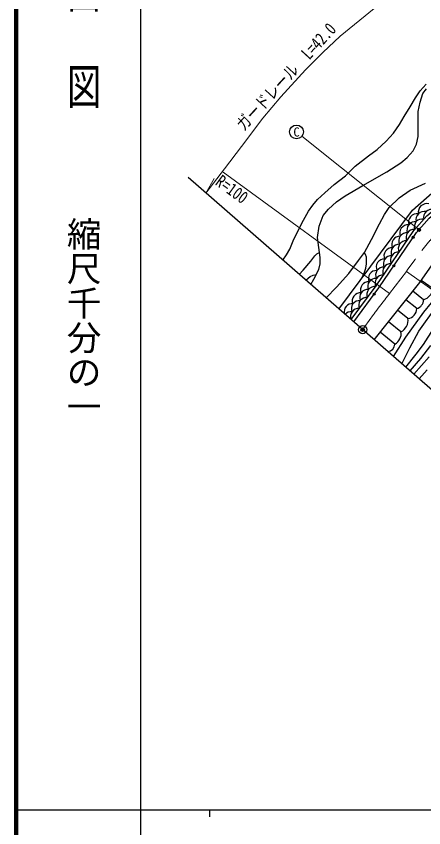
# Model space of a CAD drawing. Units: millimetres, scale not verified. Extents: x 40000 to 680000, y 20000 to 380000.
# Drawn here: x 40000 to 99093, y 202409 to 320094 of the extents above; entities that cross this region are included whole.
import ezdxf
from ezdxf.enums import TextEntityAlignment as Align

# ---------------------------------------------------------------- set-up
doc = ezdxf.new("R2010")
doc.units = ezdxf.units.MM
doc.header["$LTSCALE"] = 1000
doc.header["$PDMODE"] = 32
doc.header["$PDSIZE"] = 500
doc.linetypes.add('CHAIN', pattern=[18.5, 12, -1.5, 3.5, -1.5])
for name, color, linetype, lineweight in [('M-BGD', 7, 'Continuous', 25), ('M-BMK', 2, 'CHAIN', 13), ('M-BMK-OTRS', 5, 'Continuous', 25), ('M-BMK-SRVR', 3, 'Continuous', 25), ('M-STR-HTXT', 7, 'Continuous', 13), ('M-STR-STRC', 7, 'Continuous', 25), ('M-TTL', 2, 'Continuous', 140), ('M-TTL-BAND', 7, 'Continuous', 25)]:
    doc.layers.add(name, color=color, linetype=linetype, lineweight=lineweight)
doc.layers.add('M-OTRS', color=6, linetype='Continuous')
doc.styles.add('@ＭＳ ゴシック', font='')
doc.styles.add('ＭＳ ゴシック', font='')
doc.styles.get('@ＭＳ ゴシック').set_extended_font_data('@MS Gothic')
doc.styles.get('ＭＳ ゴシック').set_extended_font_data('MS Gothic')

msp = doc.modelspace()

# ---------------------------------------------------------------- hatches: boundary and pattern name
at = {"layer": 'M-BGD'}
for points in [[(97480, 287907, -0.41421), (97440, 288115, -0.41421), (97648, 288155, -1)], [(94675, 283768, -0.41421), (94635, 283976, -0.41421), (94844, 284016, -1)], [(91824, 279661, -1), (92003, 279902, -0.41421), (92034, 279692, -0.41421)]]:
    msp.add_hatch(color=256, dxfattribs=at).paths.add_polyline_path(points)
at = {"layer": 'M-STR-HTXT'}
msp.add_hatch(color=256, dxfattribs=at).paths.add_polyline_path([(98380, 289378, -0.41421), (98654, 289155, -0.41421), (98431, 288881, -1)])

# ---------------------------------------------------------------- linework, layer by layer
at = {"layer": 'M-BGD'}
for p, q in [((100463, 280572), (98735, 281779)), ((99061, 278985), (97518, 280220)), ((98081, 277707), (96511, 278963)), ((96804, 276250), (95302, 277452)), ((95782, 274338), (93970, 275788)), ((94878, 272556), (92748, 274261))]:
    msp.add_line(p, q, dxfattribs=at)
for points in [[(86795, 277630), (97445, 291966), (100686, 294813), (106676, 299515), (114633, 305976), (119890, 310202), (123872, 313217), (126562, 314268), (128901, 314950), (131708, 315300), (134619, 315163), (137121, 314685), (139629, 313841), (142806, 312160), (149012, 308762), (157805, 303823)], [(88552, 276099), (92193, 280995), (97647, 289044), (99524, 291156), (104192, 295092), (120916, 308460), (124936, 311218), (126870, 312076), (129460, 312854), (131651, 313138), (134022, 313070), (136217, 312725), (138111, 312119), (140262, 311235), (143262, 309908), (147238, 307852), (150501, 306033), (155644, 303001), (165809, 297153), (175921, 291006), (186557, 284375), (191332, 281061), (196897, 276997), (205034, 270542)], [(88930, 275770), (92601, 280706), (98042, 288736), (99874, 290797), (104509, 294706), (121214, 308058), (125181, 310780), (127044, 311606), (129564, 312363), (131676, 312637), (133975, 312571), (136101, 312237), (137940, 311649), (140066, 310775), (143046, 309457), (147002, 307411), (150252, 305599), (155392, 302569), (165554, 296723), (171078, 293365)], [(78655, 284724), (79180, 285480), (79650, 286330), (80140, 287510), (81397, 290097), (82380, 291830), (83000, 292700), (83670, 293500), (84760, 294470), (86110, 295690), (87750, 296930), (89170, 298370), (91080, 299840), (92320, 300780), (93650, 301990), (94690, 303130), (95560, 304380), (96270, 305540), (97140, 306940), (97890, 308240), (98550, 309260), (99430, 310220)], [(82728, 281175), (83131, 281975), (83891, 283373), (84092, 284199), (84092, 285098), (83700, 287991), (83912, 289638), (84517, 291196), (85282, 292093), (86457, 293192), (87701, 294061), (90247, 295529), (93727, 297550), (95768, 298858), (96704, 299584), (97536, 300584), (98052, 301561), (98276, 302643), (98287, 306283), (98556, 307650), (98969, 308901), (99502, 309560)], [(91890, 273190), (98526, 281479), (102678, 287424), (106648, 291781), (111587, 295880), (116875, 299997), (122288, 303954), (125969, 306306), (128181, 307268), (130823, 307912), (133757, 308164), (136255, 307958), (138701, 307429), (142349, 305857), (157152, 298275), (169036, 291200), (178451, 284939), (186352, 279526), (193181, 274818), (202642, 267526)], [(94690, 270750), (96501, 273576), (99094, 277157), (100237, 278529), (101612, 280516), (103727, 282727), (105740, 284967), (107429, 286497), (109536, 288616), (112050, 290862), (114606, 292984), (116852, 294637), (120562, 297130), (123065, 298508), (124696, 299292), (126142, 299898), (127729, 300436), (131297, 301480), (134045, 301992), (138226, 302322), (140413, 302271), (142355, 302055), (144034, 301698), (146292, 301172)], [(95897, 269698), (97062, 272003), (98395, 274421), (100961, 278013), (102332, 279624), (103739, 281150), (105003, 282386), (106580, 283992), (108134, 285433), (110404, 287500), (111741, 288794), (113815, 290785), (115951, 292654), (117952, 294270), (120055, 295805), (122133, 296967), (124369, 298201), (126253, 298801)], [(84924, 279261), (86461, 280787), (88222, 282800), (89620, 284690), (90478, 285848), (91527, 287717), (92664, 290000), (93393, 291343), (94087, 292362), (95544, 293779), (97140, 294863), (99343, 295900)], [(81022, 282661), (81620, 283260), (82739, 284598), (83290, 285360), (83580, 285660), (83991, 285844)], [(90184, 282193), (90513, 282959), (90672, 283540), (90797, 284192), (90797, 285176), (90634, 285546), (90388, 285727)], [(82008, 281802), (82328, 282119), (82643, 282357), (83042, 282547), (83490, 282636)], [(96472, 269197), (98003, 271100), (99058, 272469), (100507, 274749)], [(100092, 272325), (98623, 270453), (97073, 268674)], [(97635, 268183), (99898, 270691)], [(99564, 268808), (98422, 267497)]]:
    msp.add_lwpolyline(points, dxfattribs=at)
for centre in [(97564, 288031), (94759, 283892), (91914, 279782)]:
    msp.add_circle(centre, 150, dxfattribs=at)
for centre, radius, start, end in [((99562, 291658), 1271, 76.86341, 190.08883), ((100222, 290919), 1156, 73.18572, 192.43794), ((98132, 290183), 1265, 81.92998, 195.46179), ((98868, 289532), 1160, 78.84053, 197.87015), ((99171, 290592), 1205, 77.30011, 193.87314), ((96824, 288625), 1224, 85.84346, 201.4375), ((97870, 289092), 1217, 83.81711, 199.75378), ((96646, 287518), 1166, 86.17824, 204.91865), ((97676, 288020), 1159, 85.66888, 204.76682), ((95611, 287014), 1166, 86.35186, 205.07491), ((96550, 286376), 1160, 86.364, 205.39362), ((94481, 285362), 1160, 86.364, 205.39362), ((95516, 285869), 1160, 86.364, 205.39362), ((93358, 283707), 1159, 86.30005, 205.39377), ((94394, 284213), 1160, 86.364, 205.39362), ((95428, 284720), 1160, 86.364, 205.39362), ((93270, 282559), 1159, 86.26755, 205.36244), ((94306, 283064), 1160, 86.364, 205.39362), ((92212, 282076), 1138, 85.03931, 205.33981), ((93182, 281409), 1160, 86.23408, 205.26829), ((91061, 280456), 1139, 83.83865, 204.07326), ((92112, 280928), 1139, 84.43617, 204.67742), ((90952, 279299), 1160, 83.84766, 202.87728), ((92008, 279760), 1160, 83.84766, 202.87728), ((98401, 280980), 2102, 288.31967, 348.80978), ((89908, 278813), 1184, 84.50749, 202.23136), ((90814, 278155), 1160, 83.84766, 202.87728), ((97735, 278988), 1327, 285.12424, 359.86663), ((88703, 277241), 1155, 83.68186, 195.19446), ((89752, 277695), 1155, 83.68186, 203.04197), ((88563, 276095), 1155, 83.68186, 139.13733), ((89621, 276550), 1160, 83.84766, 202.87728), ((96545, 277765), 1537, 279.68725, 357.842), ((95011, 275979), 1814, 295.18236, 8.59248), ((94187, 274027), 1625, 295.16625, 11.03656), ((93822, 272530), 1056, 271.97828, 1.38807)]:
    msp.add_arc(centre, radius, start, end, dxfattribs=at)
at = {"layer": 'M-BMK'}
for p, q in [((70206, 297965), (72641, 301186)), ((94137, 279874), (96572, 283094))]:
    msp.add_line(p, q, dxfattribs=at)
for centre, radius, start, end in [((153815, 242805), 70000, 131.94657, 144.8607), ((172291, 217488), 100000, 141.40191, 145.14608)]:
    msp.add_arc(centre, radius, start, end, dxfattribs=at)
at = {"layer": 'M-BMK-OTRS'}
msp.add_line((110267, 257175), (64917, 296695), dxfattribs=at)
at = {"layer": 'M-BMK-SRVR'}
msp.add_circle((90230, 274637), 600, dxfattribs=at)
at = {"layer": 'M-OTRS'}
msp.add_point((90230, 274637), dxfattribs=at)
at = {"layer": 'M-STR-HTXT'}
for p, q in [((98405, 289129), (81421, 302686)), ((67510, 294436), (68714, 296575)), ((94137, 279874), (69988, 297463)), ((120220, 266146), (96572, 283094))]:
    msp.add_line(p, q, dxfattribs=at)
msp.add_lwpolyline([(67510, 294436), (70206, 297965), (72641, 301186), (75748, 305299), (78355, 308423), (81938, 312330), (84468, 314854), (86971, 317182), (91911, 321194), (99752, 327459)], dxfattribs=at)
msp.add_circle((98405, 289129), 250, dxfattribs=at)
at = {"layer": 'M-STR-STRC'}
msp.add_circle((80639, 303309), 1000, dxfattribs=at)
at = {"layer": 'M-TTL'}
msp.add_line((40000, 380000), (40000, 20000), dxfattribs=at)
at = {"layer": 'M-TTL-BAND'}
for p, q in [((58000, 370000), (58000, 20000)), ((40000, 205000), (579000, 205000)), ((68000, 205000), (68000, 204000))]:
    msp.add_line(p, q, dxfattribs=at)

# ---------------------------------------------------------------- texts
at = {"layer": 'M-STR-HTXT', "style": 'ＭＳ ゴシック', "width": 0.8}
msp.add_text('ガードレール\u3000L=42.0', height=1833, rotation=47.472, dxfattribs=at).set_placement((80184, 310342), align=Align.BOTTOM_CENTER)
msp.add_text('R=100', height=1833, rotation=323.932, dxfattribs=at).set_placement((69811, 297220), align=Align.TOP_LEFT)
at = {"layer": 'M-STR-STRC', "style": 'ＭＳ ゴシック'}
msp.add_text('C', height=1320, dxfattribs=at).set_placement((80639, 303309), align=Align.MIDDLE_CENTER)
at = {"layer": 'M-TTL-BAND', "style": '@ＭＳ ゴシック', "width": 1.4}
msp.add_text('平  面  図', height=3666, rotation=270, dxfattribs=at).set_placement((49777, 306475), align=Align.MIDDLE_RIGHT)
at = {"layer": 'M-TTL-BAND', "style": '@ＭＳ ゴシック'}
msp.add_text('縮尺千分の一', height=3666, rotation=270, dxfattribs=at).set_placement((49777, 261030), align=Align.MIDDLE_RIGHT)

doc.saveas('drawing.dxf')
